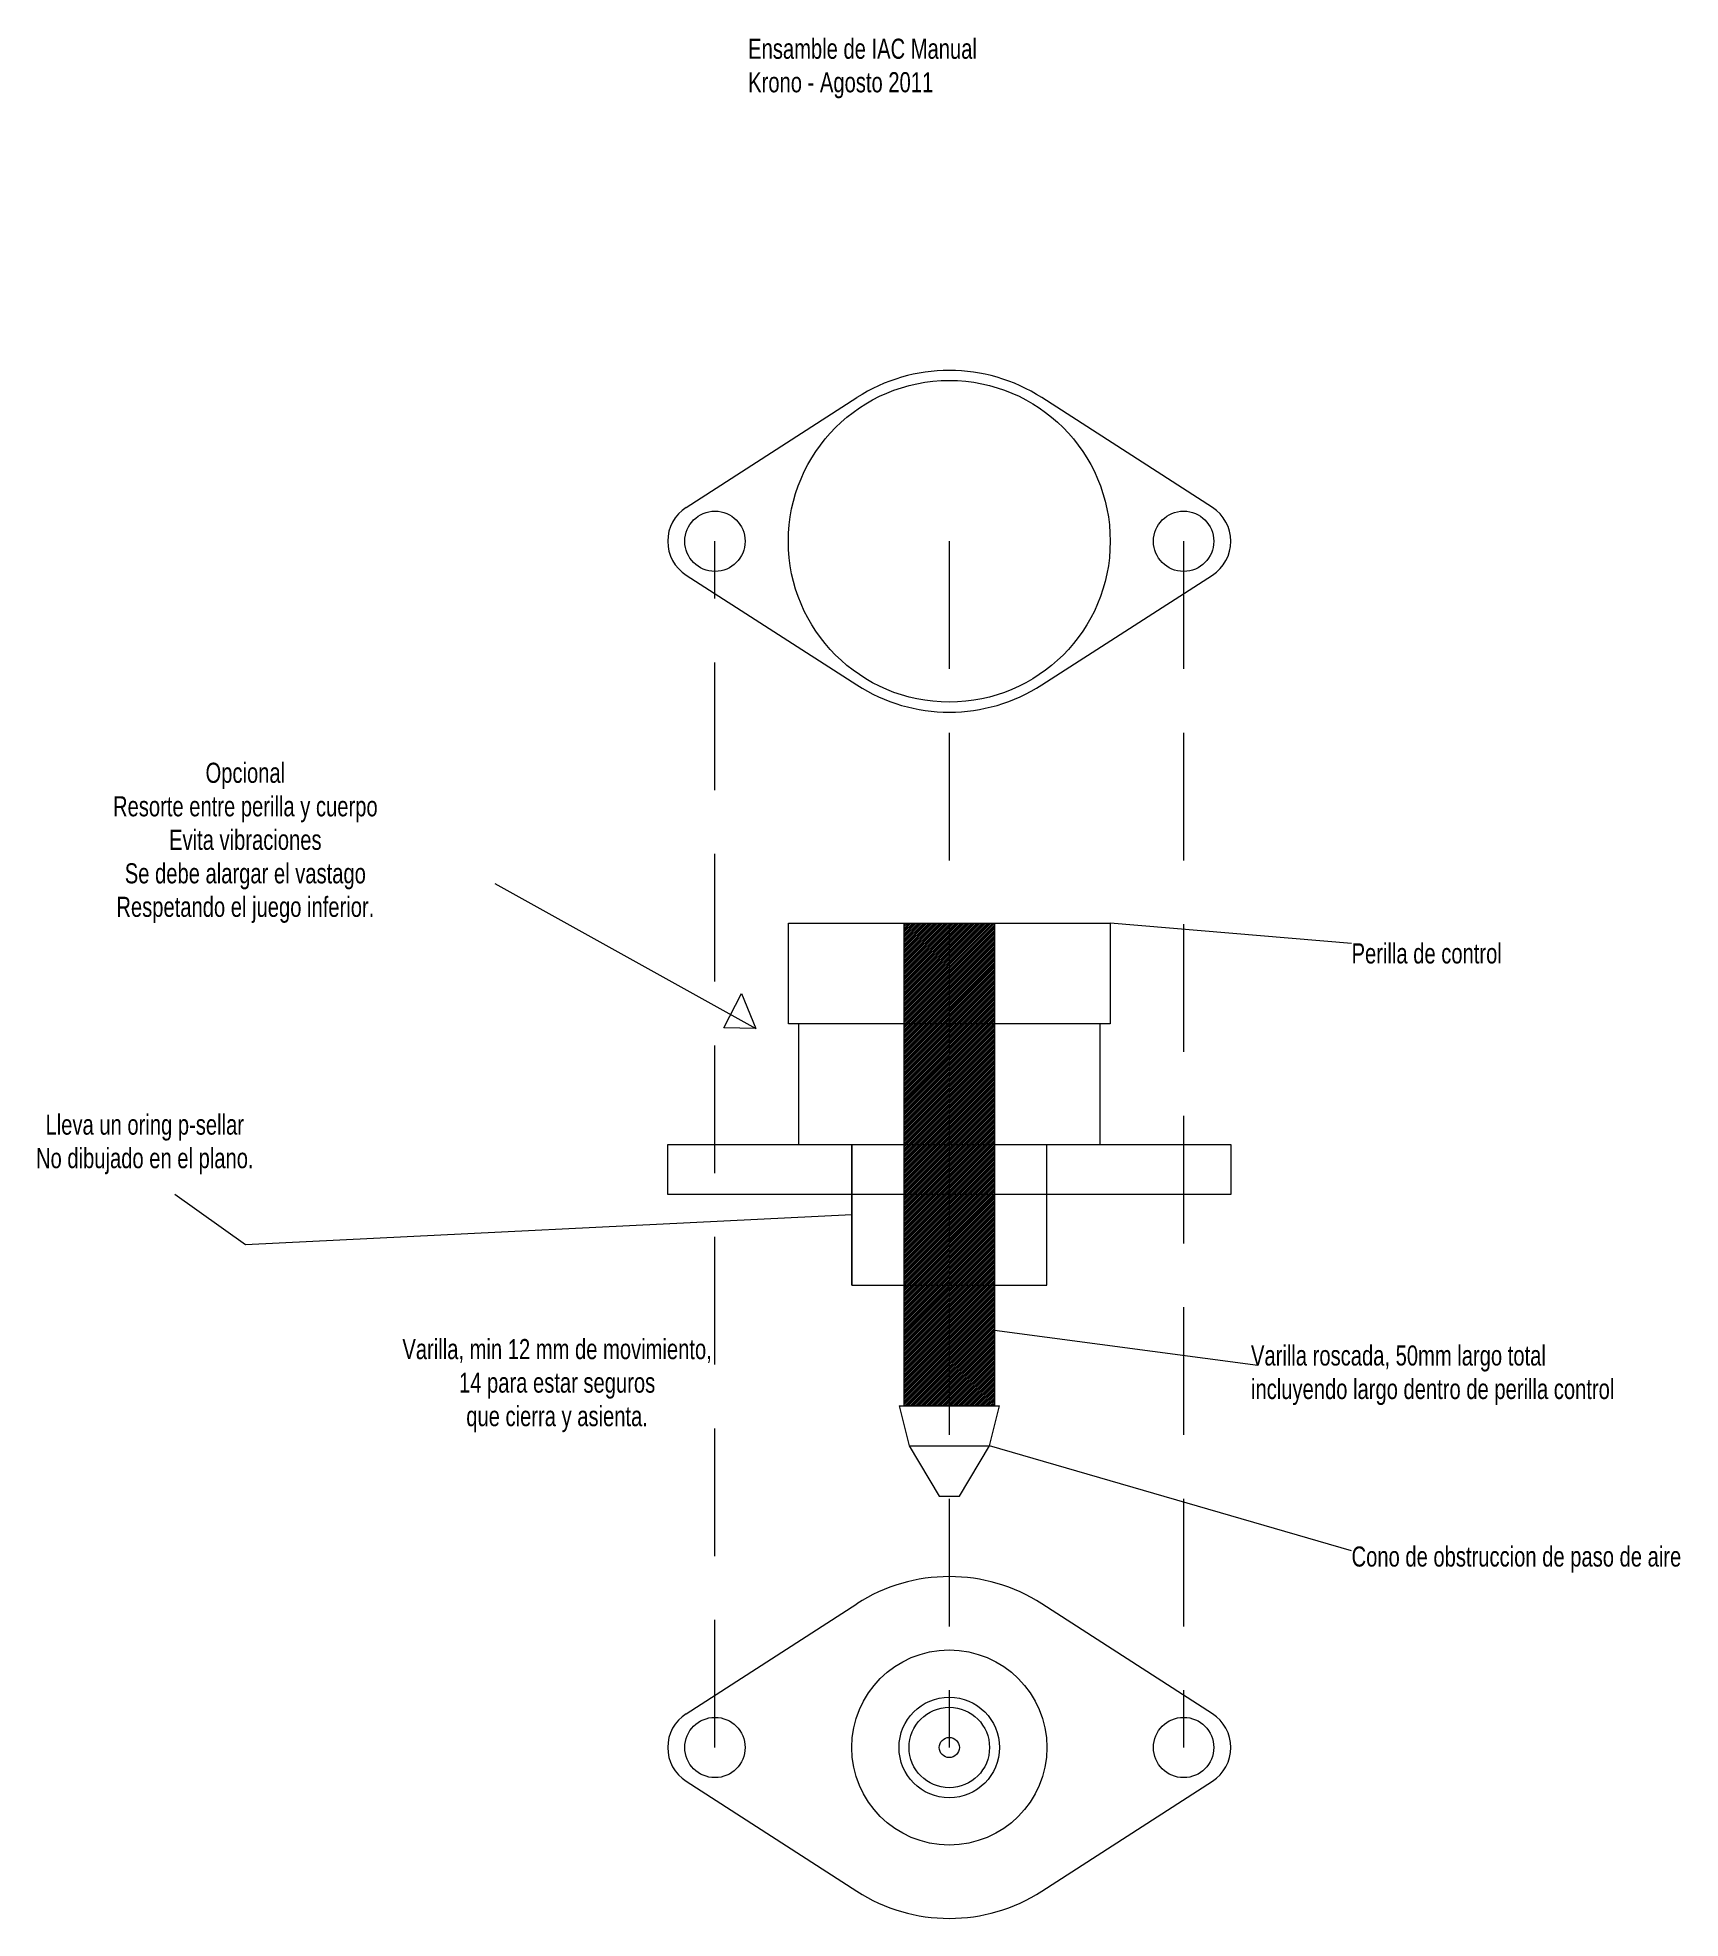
# Model space of a CAD drawing. Extents: x -91 to 73, y -77 to 110.
import ezdxf

# ---------------------------------------------------------------- set-up
doc = ezdxf.new("R2010")
doc.units = 0
doc.linetypes.add('DASHED', pattern=[19.05, 12.7, -6.35])
for name, color, linetype, lineweight in [('cono', 7, 'CONTINUOUS', 0), ('guias de referencia', 3, 'DASHED', 0), ('lateral', 7, 'CONTINUOUS', 0), ('medidas', 5, 'CONTINUOUS', 0), ('varilla-roscada', 3, 'CONTINUOUS', 0), ('vista-inferior', 7, 'CONTINUOUS', 0), ('vista-superior', 7, 'CONTINUOUS', 0)]:
    doc.layers.add(name, color=color, linetype=linetype, lineweight=lineweight)
doc.styles.get("Standard").update_dxf_attribs({"font": 'txt', "width": 0.75})

msp = doc.modelspace()

# ---------------------------------------------------------------- hatches: boundary and pattern name
at = {"layer": 'varilla-roscada'}
h = msp.add_hatch(dxfattribs=at)
h.set_pattern_fill('ANSI31', color=256, angle=1.5708, style=0)
h.set_pattern_definition([(45, (0, 0), (-0.08838835, 0.08838835), [])])
h.paths.add_polyline_path([(-4.5, 22), (4.5, 22), (4.5, -26), (-4.5, -26)])

# ---------------------------------------------------------------- linework, layer by layer
at = {"layer": 'cono'}
for p, q in [((-5, -26), (5, -26)), ((-5, -26), (-4, -30)), ((4, -30), (5, -26)), ((-4, -30), (4, -30)), ((-4, -30), (-1, -35)), ((1, -35), (4, -30)), ((-1, -35), (1, -35))]:
    msp.add_line(p, q, dxfattribs=at)
at = {"layer": 'guias de referencia'}
for p, q in [((-23.3, -60), (-23.3, 60)), ((0, 60), (0, -60)), ((23.3, 60), (23.3, -60))]:
    msp.add_line(p, q, dxfattribs=at)
at = {"layer": 'lateral'}
for p, q in [((-16, 22), (16, 22)), ((-16, 12), (-16, 22)), ((16, 22), (16, 12)), ((16, 12), (-16, 12)), ((15, 12), (-15, 12)), ((-15, 12), (-15, 12)), ((-15, 12), (-15, 0)), ((15, 0), (15, 12)), ((-28, 0), (28, 0)), ((-28, -5), (-28, 0)), ((-15, 0), (15, 0)), ((-9.7, -14), (-9.7, 0)), ((-9.7, 0), (-9.7, -14)), ((9.7, -14), (9.7, 0)), ((28, 0), (28, -5)), ((28, -5), (-28, -5)), ((-9.7, -14), (9.7, -14))]:
    msp.add_line(p, q, dxfattribs=at)
at = {"layer": 'medidas'}
for p, q in [((-45.19, 25.96), (-19.23, 11.54)), ((40, 20), (16, 22)), ((-22.43, 11.59), (-20.67, 15)), ((-20.67, 15), (-19.23, 11.54)), ((-19.23, 11.54), (-22.43, 11.59)), ((-70, -10), (-77, -5)), ((-9.7, -7), (-70, -10)), ((30.67, -22), (4.5, -18.5)), ((40, -40.44), (4, -30))]:
    msp.add_line(p, q, dxfattribs=at)
at = {"layer": 'varilla-roscada'}
for p, q in [((-4.5, 22), (4.5, 22)), ((-4.5, -26), (-4.5, 22)), ((4.5, 22), (4.5, -26)), ((4.5, -26), (-4.5, -26))]:
    msp.add_line(p, q, dxfattribs=at)
at = {"layer": 'vista-inferior'}
for p, q in [((-26.17, -56.64), (-9.21, -45.71)), ((26.17, -56.64), (9.21, -45.71)), ((-26.17, -63.36), (-9.21, -74.29)), ((9.21, -74.29), (26.17, -63.36))]:
    msp.add_line(p, q, dxfattribs=at)
for centre, radius in [((0, -60), 9.7), ((0, -60), 5), ((0, -60), 4), ((-23.3, -60), 3), ((23.3, -60), 3), ((0, -60), 1)]:
    msp.add_circle(centre, radius, dxfattribs=at)
for centre, radius, start, end in [((0, -60), 17, 57.2028, 122.7972), ((-24, -60), 4, 122.7972, 237.2028), ((24, -60), 4, 302.7972, 57.2028), ((0, -60), 17, 237.2028, 302.7972)]:
    msp.add_arc(centre, radius, start, end, dxfattribs=at)
at = {"layer": 'vista-superior', "color": 9}
for p, q in [((-26.17, 63.36), (-9.21, 74.29)), ((26.17, 63.36), (9.21, 74.29)), ((-28, 60), (-28, 60)), ((-28, 60), (-28, 60)), ((-26.17, 56.64), (-9.21, 45.71)), ((9.21, 45.71), (26.17, 56.64))]:
    msp.add_line(p, q, dxfattribs=at)
at = {"layer": 'vista-superior'}
msp.add_circle((0, 60), 16, dxfattribs=at)
at = {"layer": 'vista-superior', "color": 9}
for centre in [(-23.3, 60), (23.3, 60)]:
    msp.add_circle(centre, 3, dxfattribs=at)
for centre, radius, start, end in [((0, 60), 17, 57.2028, 122.7972), ((-24, 60), 4, 122.7972, 237.2028), ((24, 60), 4, 302.7972, 57.2028), ((0, 60), 17, 237.2028, 302.7972)]:
    msp.add_arc(centre, radius, start, end, dxfattribs=at)

# ---------------------------------------------------------------- texts
at = {"layer": 'medidas', "char_height": 2, "width": 100}
for s, insert, attachment_point in [('Ensamble de IAC Manual\\PKrono - Agosto 2011', (-20, 110), 1), ('Opcional\\PResorte entre perilla y cuerpo\\PEvita vibraciones\\PSe debe alargar el vastago\\PRespetando el juego inferior.', (-70, 30), 5), ('Perilla de control', (40, 20), 1), ('Lleva un oring p-sellar\\PNo dibujado en el plano.', (-80, 0), 5), ('Varilla, min 12 mm de movimiento, \\P14 para estar seguros \\Pque cierra y asienta.', (-39, -24), 5), ('Varilla roscada, 50mm largo total\\Pincluyendo largo dentro de perilla control', (30, -20), 1), ('Cono de obstruccion de paso de aire', (40, -40), 1)]:
    msp.add_mtext(s, dxfattribs=dict(at, insert=insert, attachment_point=attachment_point))

doc.saveas('drawing.dxf')
